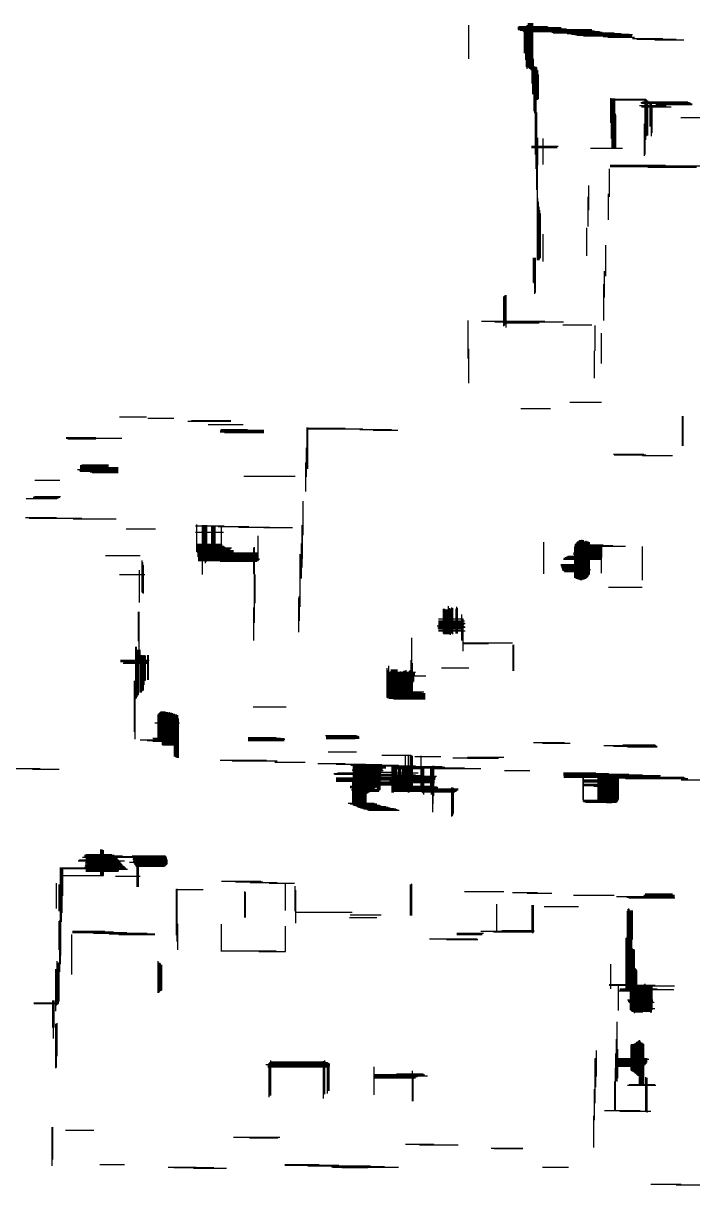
# Model space of a CAD drawing. Extents: x -17.2 to 24.4, y -13.4 to 16.4.
# Drawn here: x -7.95 to 2.61, y -12.93 to 5.4 of the extents above; entities that cross this region are included whole.
import ezdxf

# ---------------------------------------------------------------- set-up
doc = ezdxf.new("R2010")
doc.units = 0
doc.layers.add('1-0_REZ', color=7, linetype='CONTINUOUS')

msp = doc.modelspace()

# ---------------------------------------------------------------- linework, layer by layer
at = {"layer": '1-0_REZ'}
for p, q in [((-0.92, 4.84), (-0.92, 5.37)), ((-0.15, 5.34), (0.33, 5.34)), ((-0.15, 5.32), (0.54, 5.32)), ((-0.14, 5.33), (0.53, 5.33)), ((-0.13, 5.35), (0.32, 5.35)), ((-0.04, 4.93), (-0.04, 5.35)), ((-0.02, 4.82), (-0.02, 5.35)), ((-0.01, 4.71), (-0.01, 5.34)), ((0, 4.68), (0, 5.37)), ((0.01, 4.71), (0.01, 5.37)), ((0.02, 4.7), (0.02, 5.4)), ((0.03, 4.69), (0.03, 5.38)), ((0.04, 4.68), (0.04, 5.4)), ((0.05, 4.68), (0.05, 5.39)), ((0.06, 4.66), (0.06, 5.4)), ((0.07, 4.66), (0.07, 5.4)), ((0.09, 4.28), (0.09, 5.4)), ((-0.15, 5.31), (0.62, 5.31)), ((-0.14, 5.3), (1.02, 5.3)), ((-0.11, 5.29), (0.9, 5.29)), ((-0.07, 5.28), (1.06, 5.28)), ((-0.06, 5.27), (1.14, 5.27)), ((0.39, 5.26), (1.18, 5.26)), ((0.41, 5.25), (1.37, 5.25)), ((0.63, 5.24), (1.48, 5.24)), ((0.7, 5.23), (1.61, 5.23)), ((0.75, 5.22), (1.66, 5.22)), ((0.78, 5.21), (1.43, 5.21)), ((0.89, 5.2), (1.65, 5.2)), ((1.2, 5.19), (1.61, 5.19)), ((1.27, 5.18), (1.69, 5.18)), ((1.66, 5.16), (2.14, 5.16)), ((1.73, 5.15), (2.35, 5.15)), ((2.01, 5.14), (2.47, 5.14)), ((0.08, 4.45), (0.08, 4.92)), ((0.1, 4.32), (0.1, 4.84)), ((0.11, 4.01), (0.11, 4.72)), ((0.12, 3.98), (0.12, 4.71)), ((0.13, 3.33), (0.13, 4.71)), ((0.14, 3.1), (0.14, 4.71)), ((0.15, 4.19), (0.15, 4.7)), ((0.16, 4.19), (0.16, 4.66)), ((0.17, 4.2), (0.17, 4.66)), ((0.18, 4.2), (0.18, 4.59)), ((1.32, 3.83), (1.32, 4.22)), ((1.32, 4.2), (1.87, 4.2)), ((1.33, 3.58), (1.33, 4.21)), ((1.33, 4.19), (1.88, 4.19)), ((1.34, 3.43), (1.34, 4.21)), ((1.35, 3.43), (1.35, 4.21)), ((1.36, 3.43), (1.36, 4.21)), ((1.37, 3.43), (1.37, 4.21)), ((1.38, 3.43), (1.38, 4.21)), ((1.77, 4.1), (2.19, 4.1)), ((1.79, 4.15), (2.56, 4.15)), ((1.8, 4.14), (2.58, 4.14)), ((1.8, 4.08), (2.27, 4.08)), ((1.82, 4.16), (2.53, 4.16)), ((1.86, 3.33), (1.86, 4.2)), ((1.87, 3.56), (1.87, 4.2)), ((1.88, 3.62), (1.88, 4.19)), ((1.89, 3.63), (1.89, 4.17)), ((1.9, 3.63), (1.9, 4.18)), ((1.94, 3.77), (1.94, 4.16)), ((1.96, 3.62), (1.96, 4.15)), ((1.97, 3.67), (1.97, 4.07)), ((2.03, 4.13), (2.6, 4.13)), ((2.03, 4.12), (2.6, 4.12)), ((0.15, 2.77), (0.15, 3.99)), ((1.39, 3.42), (1.39, 3.97)), ((1.4, 3.42), (1.4, 3.95)), ((2.42, 3.91), (3.08, 3.91)), ((1.85, 3.31), (1.85, 3.81)), ((0.16, 1.66), (0.16, 3.57)), ((0.17, 3.16), (0.17, 3.59)), ((0.25, 3.17), (0.25, 3.58)), ((0.07, 3.46), (0.49, 3.46)), ((0.07, 3.44), (0.47, 3.44)), ((1, 3.43), (1.5, 3.43)), ((1.31, 3.16), (2.18, 3.16)), ((1.31, 3.14), (2.06, 3.14)), ((1.9, 3.13), (2.67, 3.13)), ((1.93, 3.15), (4.32, 3.15)), ((1.3, 2.66), (1.3, 3.1)), ((0.97, 2.45), (0.97, 2.84)), ((0.17, 1.67), (0.17, 2.64)), ((0.18, 1.66), (0.18, 2.58)), ((0.96, 2.19), (0.96, 2.66)), ((1.28, 2.3), (1.28, 2.71)), ((0.19, 1.66), (0.19, 2.5)), ((0.2, 1.68), (0.2, 2.45)), ((0.21, 1.7), (0.21, 2.4)), ((0.25, 1.64), (0.25, 2.07)), ((0.94, 1.73), (0.94, 2.17)), ((1.24, 1.41), (1.24, 1.9)), ((0.1, 1.31), (0.1, 1.7)), ((0.11, 1.3), (0.11, 1.7)), ((0.12, 1.13), (0.12, 1.7)), ((0.13, 1.15), (0.13, 1.7)), ((1.22, 1.07), (1.22, 1.49)), ((-0.35, 0.64), (-0.35, 1.1)), ((-0.34, 0.65), (-0.34, 1.11)), ((-0.33, 0.6), (-0.33, 1.11)), ((1.21, 0.71), (1.21, 1.28)), ((-0.37, 0.62), (-0.37, 1.09)), ((-0.36, 0.63), (-0.36, 1.09)), ((-0.93, 0.11), (-0.93, 0.71)), ((-0.72, 0.7), (0.28, 0.7)), ((-0.51, 0.69), (0.57, 0.69)), ((-0.36, 0.67), (0.19, 0.67)), ((0.56, 0.64), (1.02, 0.64)), ((1.07, 0.23), (1.07, 0.63)), ((1.17, 0.03), (1.17, 0.51)), ((-0.92, -0.28), (-0.92, 0.26)), ((1.06, -0.2), (1.06, 0.23)), ((-0.1, -0.68), (0.37, -0.68)), ((0.67, -0.58), (1.17, -0.58)), ((-6.43, -0.81), (-6, -0.81)), ((-5.98, -0.83), (-5.57, -0.83)), ((-5.35, -0.88), (-4.67, -0.88)), ((-5.29, -0.87), (-4.67, -0.87)), ((2.45, -1.27), (2.45, -0.8)), ((2.46, -1.27), (2.46, -0.8)), ((-5.03, -0.93), (-4.48, -0.93)), ((-4.84, -1.03), (-4.15, -1.03)), ((-4.84, -1.04), (-4.15, -1.04)), ((-4.84, -1.05), (-4.15, -1.05)), ((-4.83, -1.01), (-4.41, -1.01)), ((-4.82, -1.02), (-4.15, -1.02)), ((-4.77, -1.06), (-4.15, -1.06)), ((-3.47, -1.59), (-3.47, -0.98)), ((-3.46, -1.63), (-3.46, -0.98)), ((-3.46, -0.99), (-2.87, -0.99)), ((-3.46, -1), (-2.59, -1)), ((-2.64, -1.01), (-2.14, -1.01)), ((-2.43, -1.02), (-2.04, -1.02)), ((-7.27, -1.14), (-6.8, -1.14)), ((-7.27, -1.15), (-6.39, -1.15)), ((-7.24, -1.16), (-6.8, -1.16)), ((-3.48, -1.76), (-3.48, -1.3)), ((1.36, -1.4), (1.84, -1.4)), ((1.37, -1.41), (1.87, -1.41)), ((1.82, -1.42), (2.29, -1.42)), ((-7.09, -1.64), (-6.45, -1.64)), ((-7.05, -1.58), (-6.6, -1.58)), ((-7.05, -1.59), (-6.6, -1.59)), ((-7.05, -1.6), (-6.61, -1.6)), ((-7.05, -1.61), (-6.45, -1.61)), ((-7.05, -1.62), (-6.45, -1.62)), ((-7.03, -1.63), (-6.45, -1.63)), ((-7.02, -1.57), (-6.6, -1.57)), ((-3.49, -1.99), (-3.49, -1.53)), ((-7.76, -1.81), (-7.37, -1.81)), ((-7.06, -1.65), (-6.45, -1.65)), ((-7.06, -1.66), (-6.45, -1.66)), ((-7.05, -1.67), (-6.45, -1.67)), ((-6.89, -1.68), (-6.45, -1.68)), ((-6.86, -1.69), (-6.45, -1.69)), ((-4.47, -1.75), (-3.66, -1.75)), ((-7.9, -2.1), (-7.41, -2.1)), ((-7.79, -2.08), (-7.37, -2.08)), ((-7.78, -2.09), (-7.39, -2.09)), ((-7.77, -2.07), (-7.36, -2.07)), ((-3.53, -2.68), (-3.53, -2.14)), ((-7.91, -2.4), (-7.42, -2.4)), ((-7.85, -2.41), (-7.02, -2.41)), ((-7.16, -2.42), (-6.48, -2.42)), ((-5.23, -2.53), (-4.78, -2.53)), ((-5.21, -2.94), (-5.21, -2.51)), ((-5.12, -3.3), (-5.12, -2.52)), ((-5.1, -3.08), (-5.1, -2.52)), ((-5.09, -3.08), (-5.09, -2.52)), ((-5.08, -3.08), (-5.08, -2.52)), ((-5.07, -3.12), (-5.07, -2.52)), ((-5.06, -3.1), (-5.06, -2.52)), ((-5.05, -3.08), (-5.05, -2.52)), ((-4.97, -3.08), (-4.97, -2.53)), ((-4.96, -3.08), (-4.96, -2.53)), ((-4.95, -3.08), (-4.95, -2.53)), ((-4.94, -3.08), (-4.94, -2.53)), ((-4.93, -3.08), (-4.93, -2.53)), ((-4.92, -3.08), (-4.92, -2.53)), ((-4.87, -2.54), (-4.39, -2.54)), ((-4.82, -3.09), (-4.82, -2.53)), ((-4.55, -2.55), (-4.06, -2.55)), ((-4.15, -2.56), (-3.7, -2.56)), ((-3.55, -3.19), (-3.55, -2.52)), ((-6.32, -2.58), (-5.86, -2.58)), ((-5.23, -2.63), (-4.79, -2.63)), ((-4.24, -3.08), (-4.24, -2.69)), ((-3.54, -3.05), (-3.54, -2.66)), ((-5.22, -2.82), (-4.82, -2.82)), ((-5.22, -2.83), (-4.81, -2.83)), ((-5.22, -2.84), (-4.81, -2.84)), ((-5.22, -2.85), (-4.79, -2.85)), ((-5.22, -2.86), (-4.78, -2.86)), ((-5.22, -2.87), (-4.76, -2.87)), ((-5.21, -2.88), (-4.66, -2.88)), ((-5.21, -2.89), (-4.67, -2.89)), ((-5.21, -2.9), (-4.71, -2.9)), ((-5.21, -2.91), (-4.69, -2.91)), ((-5.21, -2.92), (-4.63, -2.92)), ((-5.21, -2.93), (-4.63, -2.93)), ((-4.31, -3.29), (-4.31, -2.88)), ((-4.3, -4.06), (-4.3, -2.87)), ((-3.56, -3.36), (-3.56, -2.81)), ((0.26, -3.29), (0.26, -2.79)), ((0.75, -2.86), (1.18, -2.86)), ((0.75, -3.35), (0.75, -2.86)), ((0.75, -2.87), (1.18, -2.87)), ((0.75, -2.88), (1.18, -2.88)), ((0.75, -2.89), (1.18, -2.89)), ((0.75, -2.9), (1.18, -2.9)), ((0.75, -2.91), (1.18, -2.91)), ((0.75, -2.92), (1.18, -2.92)), ((0.75, -2.93), (1.18, -2.93)), ((0.76, -3.35), (0.76, -2.82)), ((0.76, -2.83), (1.2, -2.83)), ((0.76, -2.84), (1.35, -2.84)), ((0.76, -2.85), (1.55, -2.85)), ((0.77, -3.36), (0.77, -2.81)), ((0.78, -3.37), (0.78, -2.81)), ((0.79, -3.37), (0.79, -2.79)), ((0.8, -3.37), (0.8, -2.78)), ((0.81, -3.38), (0.81, -2.78)), ((0.82, -3.38), (0.82, -2.77)), ((0.83, -3.38), (0.83, -2.76)), ((0.84, -3.39), (0.84, -2.76)), ((0.85, -3.39), (0.85, -2.76)), ((0.86, -3.39), (0.86, -2.75)), ((0.87, -3.38), (0.87, -2.76)), ((0.88, -3.38), (0.88, -2.77)), ((0.89, -3.38), (0.89, -2.76)), ((0.9, -3.38), (0.9, -2.78)), ((0.91, -3.37), (0.91, -2.78)), ((0.92, -3.37), (0.92, -2.78)), ((0.93, -3.36), (0.93, -2.77)), ((0.94, -3.35), (0.94, -2.78)), ((0.95, -3.34), (0.95, -2.78)), ((0.96, -3.33), (0.96, -2.78)), ((0.97, -3.31), (0.97, -2.79)), ((0.98, -3.3), (0.98, -2.79)), ((1.17, -3.28), (1.17, -2.84)), ((1.82, -3.39), (1.82, -2.86)), ((-6.65, -3), (-6.1, -3)), ((-6.07, -3.58), (-6.07, -3.08)), ((-6.06, -3.59), (-6.06, -3.11)), ((-5.21, -2.94), (-4.63, -2.94)), ((-5.2, -2.95), (-4.63, -2.95)), ((-5.2, -2.96), (-4.24, -2.96)), ((-5.2, -2.97), (-4.24, -2.97)), ((-5.2, -2.98), (-4.24, -2.98)), ((-5.2, -2.99), (-4.24, -2.99)), ((-5.2, -3), (-4.24, -3)), ((-5.2, -3.01), (-4.24, -3.01)), ((-5.19, -3.02), (-4.24, -3.02)), ((-5.19, -3.03), (-4.24, -3.03)), ((-5.19, -3.04), (-4.24, -3.04)), ((-5.19, -3.05), (-4.22, -3.05)), ((-5.19, -3.06), (-4.22, -3.06)), ((-5.19, -3.07), (-4.23, -3.07)), ((-5.19, -3.08), (-4.24, -3.08)), ((-4.84, -3.09), (-4.26, -3.09)), ((-3.58, -3.81), (-3.58, -2.98)), ((0.57, -3.06), (1.17, -3.06)), ((0.58, -3.04), (1.17, -3.04)), ((0.58, -3.05), (1.17, -3.05)), ((0.6, -3.03), (1.17, -3.03)), ((0.62, -3.02), (1.18, -3.02)), ((0.64, -3.01), (1.18, -3.01)), ((0.73, -2.96), (1.18, -2.96)), ((0.73, -2.97), (1.18, -2.97)), ((0.73, -2.98), (1.18, -2.98)), ((0.74, -2.99), (1.18, -2.99)), ((0.75, -2.94), (1.18, -2.94)), ((0.75, -2.95), (1.18, -2.95)), ((0.76, -3), (1.18, -3)), ((-6.11, -3.74), (-6.11, -3.23)), ((-6.05, -3.6), (-6.05, -3.15)), ((0.53, -3.14), (0.92, -3.14)), ((0.53, -3.15), (0.93, -3.15)), ((0.53, -3.16), (0.95, -3.16)), ((0.54, -3.17), (0.96, -3.17)), ((0.54, -3.18), (0.97, -3.18)), ((0.54, -3.19), (0.98, -3.19)), ((0.55, -3.2), (0.99, -3.2)), ((0.55, -3.21), (0.99, -3.21)), ((0.55, -3.22), (1, -3.22)), ((0.56, -3.23), (0.99, -3.23)), ((0.58, -3.24), (0.99, -3.24)), ((0.59, -3.25), (0.99, -3.25)), ((-6.43, -3.3), (-6.03, -3.3)), ((-4.29, -3.75), (-4.29, -3.3)), ((-3.59, -4.03), (-3.59, -3.64)), ((1.28, -3.5), (1.81, -3.5)), ((-4.31, -4.34), (-4.31, -3.82)), ((-3.6, -4.21), (-3.6, -3.67)), ((-1.32, -4.23), (-1.32, -3.84)), ((-1.3, -4.23), (-1.3, -3.84)), ((-1.24, -4.24), (-1.24, -3.8)), ((-1.23, -4.24), (-1.23, -3.83)), ((-1.22, -4.24), (-1.22, -3.83)), ((-1.21, -4.25), (-1.21, -3.84)), ((-1.2, -4.23), (-1.2, -3.84)), ((-1.19, -4.23), (-1.19, -3.82)), ((-1.18, -4.23), (-1.18, -3.83)), ((-1.17, -4.24), (-1.17, -3.83)), ((-1.12, -4.23), (-1.12, -3.84)), ((-1.11, -4.22), (-1.11, -3.81)), ((-1.1, -4.23), (-1.1, -3.83)), ((-6.13, -4.35), (-6.13, -3.89)), ((-6.12, -4.65), (-6.12, -3.89)), ((-1.4, -4), (-1.01, -4)), ((-1.4, -4.03), (-0.99, -4.03)), ((-1.31, -4.24), (-1.31, -3.85)), ((-1.29, -4.24), (-1.29, -3.85)), ((-1.27, -4.24), (-1.27, -3.85)), ((-1.26, -4.24), (-1.26, -3.85)), ((-1.25, -4.24), (-1.25, -3.85)), ((-1.03, -4.34), (-1.03, -3.93)), ((-1.01, -4.51), (-1.01, -4)), ((-1.42, -4.11), (-1.02, -4.11)), ((-1.41, -4.14), (-1.02, -4.14)), ((-1.4, -4.05), (-1.01, -4.05)), ((-1.4, -4.06), (-1.01, -4.06)), ((-1.4, -4.07), (-0.98, -4.07)), ((-1.4, -4.08), (-0.99, -4.08)), ((-1.4, -4.09), (-1, -4.09)), ((-1.4, -4.12), (-0.99, -4.12)), ((-1.4, -4.13), (-0.98, -4.13)), ((-1.4, -4.15), (-1.01, -4.15)), ((-1.4, -4.18), (-1.01, -4.18)), ((-1.4, -4.19), (-0.98, -4.19)), ((-1.82, -5.26), (-1.82, -4.3)), ((-1.01, -4.38), (-0.23, -4.38)), ((-1, -4.39), (-0.61, -4.39)), ((-6.17, -5.26), (-6.17, -4.44)), ((-6.16, -5.25), (-6.16, -4.44)), ((-6.15, -5.23), (-6.15, -4.5)), ((-6.14, -5.21), (-6.14, -4.49)), ((-6.13, -5.2), (-6.13, -4.49)), ((-6.1, -5.16), (-6.1, -4.49)), ((-6.09, -5.15), (-6.09, -4.57)), ((-6.08, -5.16), (-6.08, -4.58)), ((-6.07, -5.14), (-6.07, -4.57)), ((-6.06, -5.13), (-6.06, -4.58)), ((-6.05, -5.13), (-6.05, -4.58)), ((-6.04, -5.04), (-6.04, -4.57)), ((-6.03, -4.98), (-6.03, -4.58)), ((-6.02, -4.97), (-6.02, -4.58)), ((-5.98, -4.96), (-5.98, -4.57)), ((-5.97, -4.96), (-5.97, -4.57)), ((-0.22, -4.82), (-0.22, -4.41)), ((-0.21, -4.82), (-0.21, -4.41)), ((-6.41, -4.65), (-5.96, -4.65)), ((-6.41, -4.66), (-6, -4.66)), ((-6.41, -4.67), (-5.98, -4.67)), ((-6.37, -4.7), (-5.97, -4.7)), ((-6.36, -4.69), (-5.97, -4.69)), ((-2.18, -5.25), (-2.18, -4.74)), ((-1.83, -5.26), (-1.83, -4.65)), ((-1.81, -5.26), (-1.81, -4.7)), ((-2.21, -5.24), (-2.21, -4.78)), ((-2.21, -4.84), (-1.76, -4.84)), ((-2.21, -4.85), (-1.77, -4.85)), ((-2.21, -4.86), (-1.77, -4.86)), ((-2.21, -4.87), (-1.77, -4.87)), ((-2.21, -4.88), (-1.77, -4.88)), ((-2.21, -4.89), (-1.78, -4.89)), ((-2.21, -4.9), (-1.6, -4.9)), ((-2.21, -4.91), (-1.78, -4.91)), ((-2.21, -4.92), (-1.78, -4.92)), ((-2.21, -4.93), (-1.78, -4.93)), ((-2.21, -4.94), (-1.78, -4.94)), ((-2.2, -5.24), (-2.2, -4.81)), ((-2.17, -5.24), (-2.17, -4.84)), ((-2.16, -5.23), (-2.16, -4.84)), ((-2.15, -5.24), (-2.15, -4.83)), ((-2.14, -5.24), (-2.14, -4.8)), ((-2.13, -5.25), (-2.13, -4.81)), ((-2.12, -5.25), (-2.12, -4.8)), ((-2.11, -5.26), (-2.11, -4.8)), ((-2.1, -5.26), (-2.1, -4.8)), ((-2.09, -5.26), (-2.09, -4.84)), ((-2.08, -5.26), (-2.08, -4.8)), ((-2.07, -5.26), (-2.07, -4.8)), ((-2.06, -5.26), (-2.06, -4.84)), ((-2.05, -5.26), (-2.05, -4.8)), ((-2.04, -5.26), (-2.04, -4.84)), ((-2.03, -5.26), (-2.03, -4.84)), ((-2.02, -5.26), (-2.02, -4.84)), ((-2.01, -5.26), (-2.01, -4.84)), ((-2, -5.26), (-2, -4.84)), ((-1.99, -5.26), (-1.99, -4.83)), ((-1.98, -5.26), (-1.98, -4.84)), ((-1.97, -5.26), (-1.97, -4.84)), ((-1.96, -5.26), (-1.96, -4.84)), ((-1.95, -5.26), (-1.95, -4.83)), ((-1.94, -5.26), (-1.94, -4.82)), ((-1.93, -5.26), (-1.93, -4.82)), ((-1.92, -5.26), (-1.92, -4.82)), ((-1.91, -5.26), (-1.91, -4.81)), ((-1.9, -5.26), (-1.9, -4.84)), ((-1.89, -5.26), (-1.89, -4.84)), ((-1.88, -5.26), (-1.88, -4.84)), ((-1.87, -5.26), (-1.87, -4.84)), ((-1.86, -5.26), (-1.86, -4.83)), ((-1.85, -5.26), (-1.85, -4.82)), ((-1.84, -5.26), (-1.84, -4.81)), ((-1.35, -4.77), (-0.92, -4.77)), ((-6.19, -5.78), (-6.19, -4.98)), ((-2.21, -4.95), (-1.78, -4.95)), ((-2.21, -4.96), (-1.78, -4.96)), ((-2.21, -4.97), (-1.78, -4.97)), ((-2.21, -4.98), (-1.78, -4.98)), ((-2.21, -4.99), (-1.81, -4.99)), ((-2.21, -5), (-1.8, -5)), ((-2.21, -5.01), (-1.81, -5.01)), ((-2.21, -5.02), (-1.81, -5.02)), ((-2.21, -5.03), (-1.81, -5.03)), ((-2.21, -5.04), (-1.81, -5.04)), ((-2.21, -5.05), (-1.82, -5.05)), ((-2.21, -5.06), (-1.81, -5.06)), ((-2.21, -5.07), (-1.81, -5.07)), ((-2.21, -5.08), (-1.81, -5.08)), ((-2.21, -5.09), (-1.81, -5.09)), ((-2.21, -5.1), (-1.81, -5.1)), ((-2.21, -5.11), (-1.81, -5.11)), ((-2.21, -5.12), (-1.81, -5.12)), ((-2.21, -5.13), (-1.81, -5.13)), ((-6.18, -5.9), (-6.18, -5.22)), ((-2.21, -5.14), (-1.81, -5.14)), ((-2.21, -5.15), (-1.63, -5.15)), ((-2.21, -5.16), (-1.81, -5.16)), ((-2.21, -5.17), (-1.66, -5.17)), ((-2.21, -5.18), (-1.61, -5.18)), ((-2.21, -5.19), (-1.61, -5.19)), ((-2.21, -5.2), (-1.61, -5.2)), ((-2.21, -5.21), (-1.61, -5.21)), ((-2.21, -5.22), (-1.61, -5.22)), ((-2.21, -5.23), (-1.61, -5.23)), ((-2.21, -5.24), (-1.61, -5.24)), ((-2.18, -5.25), (-1.61, -5.25)), ((-2.11, -5.26), (-1.61, -5.26)), ((-5.8, -5.94), (-5.8, -5.49)), ((-5.79, -5.94), (-5.79, -5.48)), ((-5.78, -5.94), (-5.78, -5.47)), ((-5.77, -5.94), (-5.77, -5.46)), ((-5.76, -5.94), (-5.76, -5.46)), ((-5.75, -5.99), (-5.75, -5.46)), ((-5.74, -6), (-5.74, -5.46)), ((-5.73, -6), (-5.73, -5.46)), ((-5.72, -6), (-5.72, -5.46)), ((-5.71, -6), (-5.71, -5.46)), ((-5.7, -6), (-5.7, -5.47)), ((-5.69, -6), (-5.69, -5.47)), ((-5.68, -6), (-5.68, -5.47)), ((-5.67, -6), (-5.67, -5.47)), ((-5.66, -6), (-5.66, -5.48)), ((-5.65, -6), (-5.65, -5.48)), ((-5.64, -6), (-5.64, -5.47)), ((-5.63, -6), (-5.63, -5.48)), ((-5.62, -6), (-5.62, -5.48)), ((-5.61, -6), (-5.61, -5.48)), ((-5.6, -6), (-5.6, -5.49)), ((-5.59, -6), (-5.59, -5.49)), ((-4.32, -5.39), (-3.8, -5.39)), ((-5.87, -5.64), (-5.48, -5.64)), ((-5.82, -5.93), (-5.82, -5.51)), ((-5.58, -6), (-5.58, -5.5)), ((-5.57, -6), (-5.57, -5.5)), ((-5.56, -6.17), (-5.56, -5.5)), ((-5.55, -6.17), (-5.55, -5.51)), ((-5.54, -6.18), (-5.54, -5.51)), ((-5.53, -6.18), (-5.53, -5.51)), ((-5.52, -6.19), (-5.52, -5.52)), ((-5.51, -6.19), (-5.51, -5.52)), ((-5.5, -6.19), (-5.5, -5.57)), ((-3.18, -5.84), (-2.69, -5.84)), ((-3.17, -5.86), (-2.65, -5.86)), ((-3.13, -5.85), (-2.66, -5.85)), ((-6.1, -5.91), (-5.51, -5.91)), ((-5.99, -5.92), (-5.52, -5.92)), ((-5.9, -5.88), (-5.5, -5.88)), ((-5.9, -5.93), (-5.5, -5.93)), ((-5.89, -5.89), (-5.5, -5.89)), ((-4.4, -5.87), (-3.96, -5.87)), ((-4.4, -5.88), (-3.89, -5.88)), ((-4.4, -5.89), (-3.83, -5.89)), ((-4.4, -5.91), (-3.83, -5.91)), ((-4.4, -5.92), (-3.83, -5.92)), ((-4.39, -5.9), (-3.82, -5.9)), ((-3.17, -5.87), (-2.65, -5.87)), ((-3.17, -5.88), (-2.65, -5.88)), ((-3.17, -5.89), (-2.71, -5.89)), ((0.1, -5.95), (0.59, -5.95)), ((0.24, -5.96), (0.68, -5.96)), ((1.21, -6), (2.03, -6)), ((1.36, -6.01), (2.05, -6.01)), ((1.51, -5.99), (2.02, -5.99)), ((1.58, -6.02), (2.05, -6.02)), ((-4.84, -6.23), (-4.11, -6.23)), ((-3.14, -6.1), (-2.69, -6.1)), ((-2.29, -6.15), (-1.83, -6.15)), ((-1.92, -6.71), (-1.92, -6.15)), ((-1.87, -6.74), (-1.87, -6.15)), ((-1.84, -6.67), (-1.84, -6.15)), ((-1.83, -6.69), (-1.83, -6.15)), ((-1.81, -6.65), (-1.81, -6.16)), ((-1.77, -6.17), (-1.36, -6.17)), ((-1.67, -6.69), (-1.67, -6.16)), ((-1.17, -6.19), (-0.46, -6.19)), ((-0.94, -6.18), (-0.37, -6.18)), ((-0.94, -6.2), (-0.45, -6.2)), ((-8.07, -6.36), (-7.68, -6.36)), ((-7.8, -6.37), (-7.38, -6.37)), ((-4.65, -6.24), (-3.94, -6.24)), ((-3.98, -6.26), (-3.5, -6.26)), ((-3.3, -6.28), (-2.87, -6.28)), ((-3.01, -6.29), (-2.55, -6.29)), ((-2.78, -6.31), (-2.03, -6.31)), ((-2.76, -6.38), (-2.28, -6.38)), ((-2.74, -6.94), (-2.74, -6.29)), ((-2.74, -6.34), (-2.23, -6.34)), ((-2.74, -6.35), (-2.23, -6.35)), ((-2.74, -6.36), (-2.28, -6.36)), ((-2.73, -6.93), (-2.73, -6.29)), ((-2.73, -6.32), (-1.76, -6.32)), ((-2.73, -6.33), (-2.23, -6.33)), ((-2.72, -6.94), (-2.72, -6.29)), ((-2.72, -6.3), (-2.29, -6.3)), ((-2.72, -6.41), (-2.3, -6.41)), ((-2.71, -6.94), (-2.71, -6.29)), ((-2.7, -6.95), (-2.7, -6.29)), ((-2.7, -6.37), (-2.29, -6.37)), ((-2.7, -6.39), (-2.27, -6.39)), ((-2.69, -6.95), (-2.69, -6.29)), ((-2.68, -6.96), (-2.68, -6.29)), ((-2.67, -6.96), (-2.67, -6.29)), ((-2.66, -6.97), (-2.66, -6.29)), ((-2.65, -6.97), (-2.65, -6.29)), ((-2.64, -6.97), (-2.64, -6.29)), ((-2.63, -6.98), (-2.63, -6.29)), ((-2.62, -6.98), (-2.62, -6.29)), ((-2.61, -6.98), (-2.61, -6.29)), ((-2.6, -6.98), (-2.6, -6.29)), ((-2.59, -6.99), (-2.59, -6.29)), ((-2.58, -6.99), (-2.58, -6.29)), ((-2.57, -7), (-2.57, -6.29)), ((-2.56, -7), (-2.56, -6.29)), ((-2.55, -6.76), (-2.55, -6.29)), ((-2.54, -7), (-2.54, -6.3)), ((-2.53, -6.76), (-2.53, -6.3)), ((-2.52, -6.75), (-2.52, -6.3)), ((-2.51, -6.75), (-2.51, -6.3)), ((-2.5, -6.74), (-2.5, -6.3)), ((-2.49, -6.74), (-2.49, -6.3)), ((-2.48, -6.73), (-2.48, -6.3)), ((-2.47, -6.72), (-2.47, -6.3)), ((-2.46, -6.71), (-2.46, -6.3)), ((-2.45, -6.71), (-2.45, -6.3)), ((-2.44, -6.71), (-2.44, -6.3)), ((-2.43, -6.7), (-2.43, -6.3)), ((-2.42, -6.7), (-2.42, -6.3)), ((-2.41, -6.69), (-2.41, -6.3)), ((-2.36, -6.69), (-2.36, -6.3)), ((-2.35, -6.7), (-2.35, -6.3)), ((-2.34, -6.72), (-2.34, -6.3)), ((-2.32, -6.69), (-2.32, -6.3)), ((-2.13, -6.74), (-2.13, -6.31)), ((-2.12, -6.74), (-2.12, -6.31)), ((-2.11, -6.74), (-2.11, -6.31)), ((-2.1, -6.73), (-2.1, -6.31)), ((-2.09, -6.72), (-2.09, -6.31)), ((-2.08, -6.73), (-2.08, -6.31)), ((-2.07, -6.33), (-1.34, -6.33)), ((-2.06, -6.72), (-2.06, -6.31)), ((-2.06, -6.34), (-1.3, -6.34)), ((-2.06, -6.36), (-1.64, -6.36)), ((-2.03, -6.72), (-2.03, -6.31)), ((-2.01, -6.73), (-2.01, -6.32)), ((-2.01, -6.35), (-0.99, -6.35)), ((-2, -6.71), (-2, -6.32)), ((-1.99, -6.72), (-1.99, -6.32)), ((-1.96, -6.71), (-1.96, -6.32)), ((-1.95, -6.71), (-1.95, -6.32)), ((-1.94, -6.72), (-1.94, -6.32)), ((-1.93, -6.72), (-1.93, -6.32)), ((-1.91, -6.71), (-1.91, -6.32)), ((-1.9, -6.71), (-1.9, -6.32)), ((-1.89, -6.71), (-1.89, -6.32)), ((-1.88, -6.73), (-1.88, -6.32)), ((-1.86, -6.74), (-1.86, -6.32)), ((-1.85, -6.73), (-1.85, -6.32)), ((-1.66, -6.73), (-1.66, -6.33)), ((-1.64, -6.75), (-1.64, -6.33)), ((-1.63, -6.77), (-1.63, -6.33)), ((-1.52, -6.74), (-1.52, -6.33)), ((-1.51, -6.77), (-1.51, -6.33)), ((-1.5, -6.74), (-1.5, -6.34)), ((-1.5, -6.36), (-0.73, -6.36)), ((-1.49, -7.05), (-1.49, -6.34)), ((-1.48, -6.92), (-1.48, -6.32)), ((-1.47, -6.79), (-1.47, -6.32)), ((-0.36, -6.39), (0.04, -6.39)), ((-3.05, -6.44), (-2.31, -6.44)), ((-3.04, -6.45), (-2.08, -6.45)), ((-3.01, -6.51), (-2.31, -6.51)), ((-3.01, -6.53), (-1.45, -6.53)), ((-3.01, -6.54), (-1.46, -6.54)), ((-3.01, -6.56), (-2.33, -6.56)), ((-2.99, -6.43), (-2.34, -6.43)), ((-2.75, -6.93), (-2.75, -6.54)), ((-2.74, -6.48), (-2.3, -6.48)), ((-2.74, -6.49), (-2.3, -6.49)), ((-2.74, -6.5), (-1.45, -6.5)), ((-2.74, -6.52), (-1.45, -6.52)), ((-2.74, -6.55), (-2.33, -6.55)), ((-2.73, -6.46), (-1.76, -6.46)), ((-2.73, -6.47), (-1.68, -6.47)), ((-2.73, -6.57), (-1.81, -6.57)), ((-2.72, -6.42), (-2.11, -6.42)), ((-2.72, -6.58), (-1.46, -6.58)), ((-2.72, -6.59), (-1.83, -6.59)), ((-2.17, -6.56), (-1.46, -6.56)), ((-2.16, -6.55), (-1.46, -6.55)), ((-2.14, -6.48), (-1.43, -6.48)), ((-2.14, -6.51), (-1.45, -6.51)), ((-2.13, -6.43), (-1.72, -6.43)), ((-2.12, -6.49), (-1.44, -6.49)), ((0.57, -6.43), (1.08, -6.43)), ((0.57, -6.44), (1.28, -6.44)), ((0.57, -6.45), (1.6, -6.45)), ((0.57, -6.46), (1.82, -6.46)), ((0.58, -6.47), (2.1, -6.47)), ((0.58, -6.48), (2.09, -6.48)), ((0.58, -6.49), (2.09, -6.49)), ((0.58, -6.5), (2.47, -6.5)), ((0.88, -6.85), (0.88, -6.43)), ((0.89, -6.88), (0.89, -6.43)), ((0.89, -6.54), (1.44, -6.54)), ((0.89, -6.55), (1.39, -6.55)), ((0.89, -6.56), (1.41, -6.56)), ((0.89, -6.57), (1.42, -6.57)), ((1.12, -6.87), (1.12, -6.44)), ((1.13, -6.88), (1.13, -6.44)), ((1.14, -6.88), (1.14, -6.44)), ((1.15, -6.87), (1.15, -6.44)), ((1.16, -6.87), (1.16, -6.44)), ((1.17, -6.87), (1.17, -6.44)), ((1.18, -6.89), (1.18, -6.44)), ((1.19, -6.88), (1.19, -6.44)), ((1.2, -6.88), (1.2, -6.44)), ((1.21, -6.9), (1.21, -6.44)), ((1.22, -6.89), (1.22, -6.44)), ((1.23, -6.9), (1.23, -6.44)), ((1.24, -6.9), (1.24, -6.44)), ((1.24, -6.51), (2.49, -6.51)), ((1.25, -6.9), (1.25, -6.44)), ((1.26, -6.91), (1.26, -6.44)), ((1.27, -6.91), (1.27, -6.44)), ((1.28, -6.91), (1.28, -6.44)), ((1.29, -6.91), (1.29, -6.45)), ((1.3, -6.91), (1.3, -6.45)), ((1.31, -6.91), (1.31, -6.45)), ((1.32, -6.91), (1.32, -6.45)), ((1.33, -6.91), (1.33, -6.45)), ((1.34, -6.9), (1.34, -6.45)), ((1.35, -6.9), (1.35, -6.45)), ((1.36, -6.9), (1.36, -6.45)), ((1.37, -6.9), (1.37, -6.45)), ((1.38, -6.9), (1.38, -6.45)), ((1.39, -6.9), (1.39, -6.45)), ((1.4, -6.89), (1.4, -6.45)), ((1.41, -6.89), (1.41, -6.45)), ((1.42, -6.88), (1.42, -6.45)), ((1.43, -6.87), (1.43, -6.45)), ((1.44, -6.85), (1.44, -6.45)), ((1.55, -6.52), (2.53, -6.52)), ((2.43, -6.54), (3.75, -6.54)), ((-2.79, -6.64), (-2.33, -6.64)), ((-2.79, -6.65), (-2.34, -6.65)), ((-2.79, -6.66), (-2.39, -6.66)), ((-2.77, -6.69), (-2.32, -6.69)), ((-2.77, -6.7), (-2.35, -6.7)), ((-2.76, -6.62), (-1.81, -6.62)), ((-2.76, -6.63), (-2.32, -6.63)), ((-2.75, -6.72), (-2.34, -6.72)), ((-2.73, -6.6), (-2.31, -6.6)), ((-2.73, -6.61), (-1.83, -6.61)), ((-2.14, -6.64), (-1.47, -6.64)), ((-2.14, -6.67), (-1.41, -6.67)), ((-2.13, -6.65), (-1.42, -6.65)), ((-2.13, -6.66), (-1.41, -6.66)), ((-2.13, -6.68), (-1.09, -6.68)), ((-2.13, -6.7), (-1.1, -6.7)), ((-2.13, -6.71), (-1.11, -6.71)), ((-2.13, -6.72), (-1.12, -6.72)), ((-1.67, -6.69), (-1.09, -6.69)), ((-1.66, -6.73), (-1.14, -6.73)), ((-1.19, -7.12), (-1.19, -6.66)), ((-1.18, -7.11), (-1.18, -6.68)), ((-1.17, -7.1), (-1.17, -6.66)), ((-1.16, -7.07), (-1.16, -6.67)), ((0.87, -6.63), (1.44, -6.63)), ((0.88, -6.61), (1.43, -6.61)), ((1.05, -6.64), (1.44, -6.64)), ((-2.82, -6.91), (-2.41, -6.91)), ((-2.79, -6.92), (-2.37, -6.92)), ((-2.74, -6.94), (-2.33, -6.94)), ((-2.7, -6.95), (-2.3, -6.95)), ((-2.68, -6.96), (-2.23, -6.96)), ((0.89, -6.86), (1.43, -6.86)), ((0.89, -6.87), (1.43, -6.87)), ((0.89, -6.88), (1.42, -6.88)), ((0.92, -6.89), (1.41, -6.89)), ((-2.66, -6.97), (-2.19, -6.97)), ((-2.63, -6.98), (-2.16, -6.98)), ((-2.59, -6.99), (-2.11, -6.99)), ((-2.57, -7), (-2.07, -7)), ((-2.53, -7.01), (-2.05, -7.01)), ((-2.5, -7.02), (-2.02, -7.02)), ((-6.72, -8.05), (-6.72, -7.64)), ((-6.71, -8.05), (-6.71, -7.64)), ((-6.7, -8.05), (-6.7, -7.64)), ((-6.69, -8.05), (-6.69, -7.65)), ((-6.68, -8.05), (-6.68, -7.65)), ((-7.08, -7.82), (-6.35, -7.82)), ((-7.07, -7.81), (-6.44, -7.81)), ((-7.06, -7.8), (-6.45, -7.8)), ((-7.01, -7.76), (-6.17, -7.76)), ((-6.98, -7.73), (-6.51, -7.73)), ((-6.98, -7.74), (-6.38, -7.74)), ((-6.97, -7.85), (-6.41, -7.85)), ((-6.97, -7.88), (-6.38, -7.88)), ((-6.96, -7.72), (-6.55, -7.72)), ((-6.96, -7.75), (-5.69, -7.75)), ((-6.96, -7.78), (-6.46, -7.78)), ((-6.96, -7.79), (-6.47, -7.79)), ((-6.96, -7.84), (-6.41, -7.84)), ((-6.95, -7.77), (-6.46, -7.77)), ((-6.95, -7.83), (-6.41, -7.83)), ((-6.95, -7.86), (-6.4, -7.86)), ((-6.95, -7.87), (-6.39, -7.87)), ((-6.27, -7.84), (-5.67, -7.84)), ((-6.23, -7.74), (-5.7, -7.74)), ((-6.22, -7.79), (-5.68, -7.79)), ((-6.21, -7.77), (-5.68, -7.77)), ((-6.21, -7.82), (-5.67, -7.82)), ((-6.2, -7.78), (-5.68, -7.78)), ((-6.2, -7.8), (-5.67, -7.8)), ((-6.2, -7.81), (-5.68, -7.81)), ((-6.2, -7.83), (-5.67, -7.83)), ((-6.2, -7.85), (-5.67, -7.85)), ((-6.19, -7.87), (-5.68, -7.87)), ((-6.18, -7.86), (-5.67, -7.86)), ((-6.18, -7.88), (-5.69, -7.88)), ((-6.15, -8.23), (-6.15, -7.75)), ((-6.13, -8.23), (-6.13, -7.75)), ((-7.37, -7.93), (-6.33, -7.93)), ((-7.36, -9.45), (-7.36, -7.93)), ((-7.34, -8.78), (-7.34, -7.93)), ((-7.33, -8.64), (-7.33, -7.93)), ((-7.32, -8.37), (-7.32, -7.93)), ((-7.32, -7.94), (-6.32, -7.94)), ((-7.31, -8.05), (-6.68, -8.05)), ((-6.98, -7.92), (-6.4, -7.92)), ((-6.97, -7.89), (-6.43, -7.89)), ((-6.96, -7.91), (-6.35, -7.91)), ((-6.96, -7.95), (-6.3, -7.95)), ((-6.96, -7.96), (-6.44, -7.96)), ((-6.96, -7.97), (-6.44, -7.97)), ((-6.96, -7.98), (-6.45, -7.98)), ((-6.95, -7.9), (-6.36, -7.9)), ((-6.49, -8.06), (-6.1, -8.06)), ((-6.17, -7.89), (-5.7, -7.89)), ((-6.17, -7.9), (-5.72, -7.9)), ((-7.42, -8.57), (-7.42, -8.17)), ((-7.38, -8.61), (-7.38, -8.19)), ((-7.35, -9.31), (-7.35, -8.2)), ((-4.82, -8.14), (-4.2, -8.14)), ((-4.6, -8.15), (-4.17, -8.15)), ((-4.37, -8.16), (-3.94, -8.16)), ((-4.07, -8.17), (-3.67, -8.17)), ((-3.81, -8.6), (-3.81, -8.17)), ((-3.66, -8.61), (-3.66, -8.22)), ((-1.84, -8.68), (-1.84, -8.19)), ((-1.82, -8.68), (-1.82, -8.18)), ((-5.54, -8.27), (-5.11, -8.27)), ((-5.53, -8.99), (-5.53, -8.27)), ((-5.52, -9.09), (-5.52, -8.26)), ((-4.45, -8.71), (-4.45, -8.3)), ((-4.44, -8.71), (-4.44, -8.31)), ((-3.65, -8.8), (-3.65, -8.28)), ((-0.99, -8.3), (-0.37, -8.3)), ((-0.23, -8.32), (0.16, -8.32)), ((0, -8.33), (0.39, -8.33)), ((0.73, -8.36), (1.37, -8.36)), ((1.41, -8.38), (2.32, -8.38)), ((1.57, -8.39), (2.32, -8.39)), ((1.6, -8.4), (2.33, -8.4)), ((1.84, -8.36), (2.32, -8.36)), ((1.86, -8.34), (2.29, -8.34)), ((1.86, -8.37), (2.32, -8.37)), ((-0.48, -8.94), (-0.48, -8.5)), ((0.08, -8.95), (0.08, -8.52)), ((0.09, -8.96), (0.09, -8.52)), ((0.1, -8.95), (0.1, -8.52)), ((0.27, -8.54), (0.81, -8.54)), ((1.58, -9.83), (1.58, -8.61)), ((1.59, -9.83), (1.59, -8.58)), ((1.6, -9.87), (1.6, -8.57)), ((1.61, -9.86), (1.61, -8.58)), ((1.63, -10.17), (1.63, -8.6)), ((1.64, -10.18), (1.64, -8.6)), ((1.66, -9.06), (1.66, -8.6)), ((-7.38, -9.22), (-7.38, -8.77)), ((-7.37, -9.57), (-7.37, -8.76)), ((-3.65, -8.63), (-2.76, -8.63)), ((-2.8, -8.71), (-2.37, -8.71)), ((-2.79, -8.67), (-2.3, -8.67)), ((-7.18, -9.61), (-7.18, -8.98)), ((-7.17, -8.93), (-6.66, -8.93)), ((-7.17, -8.94), (-6.52, -8.94)), ((-7.17, -8.95), (-6.31, -8.95)), ((-6.84, -8.96), (-5.99, -8.96)), ((-6.59, -8.97), (-5.87, -8.97)), ((-6.44, -8.98), (-5.87, -8.98)), ((-5.51, -9.22), (-5.51, -8.81)), ((-4.82, -9.25), (-4.82, -8.82)), ((-3.81, -9.25), (-3.81, -8.85)), ((-1.11, -8.96), (-0.69, -8.96)), ((-1.11, -8.97), (-0.71, -8.97)), ((-1.11, -8.98), (-0.71, -8.98)), ((-0.73, -8.93), (0.11, -8.93)), ((-0.53, -8.94), (0.1, -8.94)), ((-0.4, -8.92), (0.11, -8.92)), ((1.62, -9.87), (1.62, -8.86)), ((-1.54, -9.05), (-0.79, -9.05)), ((-1.27, -9.06), (-0.78, -9.06)), ((1.56, -9.83), (1.56, -9.04)), ((1.57, -9.83), (1.57, -9.03)), ((1.65, -10.19), (1.65, -9.02)), ((-4.83, -9.24), (-3.96, -9.24)), ((-4.23, -9.25), (-3.81, -9.25)), ((1.66, -10.2), (1.66, -9.2)), ((1.67, -10.2), (1.67, -9.21)), ((1.68, -10.2), (1.68, -9.21)), ((1.69, -10.22), (1.69, -9.22)), ((-7.43, -10.19), (-7.43, -9.53)), ((-7.41, -10.09), (-7.41, -9.4)), ((-7.4, -10.07), (-7.4, -9.44)), ((-7.39, -10.07), (-7.39, -9.43)), ((-7.38, -10.04), (-7.38, -9.42)), ((-5.82, -9.9), (-5.82, -9.4)), ((-5.81, -9.9), (-5.81, -9.43)), ((-5.8, -9.89), (-5.8, -9.43)), ((-5.79, -9.88), (-5.79, -9.43)), ((-5.78, -9.87), (-5.78, -9.44)), ((-5.77, -9.87), (-5.77, -9.46)), ((-5.76, -9.86), (-5.76, -9.46)), ((1.32, -9.84), (1.32, -9.45)), ((1.7, -10.21), (1.7, -9.51)), ((1.71, -10.21), (1.71, -9.52)), ((1.72, -10.21), (1.72, -9.53)), ((-7.42, -10.1), (-7.42, -9.55)), ((1.73, -10.21), (1.73, -9.55)), ((1.29, -9.77), (1.68, -9.77)), ((1.29, -9.78), (2.02, -9.78)), ((1.44, -10.18), (1.44, -9.78)), ((1.45, -9.87), (1.93, -9.87)), ((1.46, -9.84), (2.05, -9.84)), ((1.46, -9.85), (2.31, -9.85)), ((1.48, -9.86), (1.92, -9.86)), ((1.74, -10.21), (1.74, -9.78)), ((1.75, -10.21), (1.75, -9.78)), ((1.76, -10.21), (1.76, -9.78)), ((1.77, -10.21), (1.77, -9.78)), ((1.78, -10.21), (1.78, -9.78)), ((1.79, -10.21), (1.79, -9.78)), ((1.8, -10.21), (1.8, -9.78)), ((1.81, -10.21), (1.81, -9.78)), ((1.81, -9.79), (2.32, -9.79)), ((1.82, -10.21), (1.82, -9.78)), ((1.83, -10.2), (1.83, -9.78)), ((1.84, -10.2), (1.84, -9.78)), ((1.85, -10.2), (1.85, -9.77)), ((1.86, -10.2), (1.86, -9.76)), ((1.87, -10.2), (1.87, -9.78)), ((1.88, -10.2), (1.88, -9.79)), ((1.89, -10.2), (1.89, -9.79)), ((1.9, -10.2), (1.9, -9.79)), ((1.91, -10.2), (1.91, -9.79)), ((1.92, -10.2), (1.92, -9.79)), ((1.93, -10.2), (1.93, -9.79)), ((1.94, -10.19), (1.94, -9.79)), ((1.95, -10.21), (1.95, -9.78)), ((1.96, -10.21), (1.96, -9.78)), ((1.97, -10.17), (1.97, -9.78)), ((-7.78, -10.06), (-7.39, -10.06)), ((-7.78, -10.07), (-7.39, -10.07)), ((-7.48, -10.45), (-7.48, -10.02)), ((-7.47, -10.62), (-7.47, -10.06)), ((-7.46, -10.45), (-7.46, -10.02)), ((1.58, -10.01), (1.98, -10.01)), ((1.59, -10.02), (1.98, -10.02)), ((1.59, -10.03), (1.98, -10.03)), ((1.59, -10.04), (1.98, -10.04)), ((1.61, -10.05), (2, -10.05)), ((1.62, -10.15), (2.01, -10.15)), ((-7.43, -11.09), (-7.43, -10.39)), ((-7.42, -11.08), (-7.42, -10.39)), ((-7.41, -10.9), (-7.41, -10.38)), ((1.42, -11.3), (1.42, -10.36)), ((1.41, -11.28), (1.41, -10.63)), ((1.09, -11.22), (1.09, -10.81)), ((1.43, -11.25), (1.43, -10.79)), ((1.64, -11.12), (1.64, -10.72)), ((1.65, -11.13), (1.65, -10.71)), ((1.66, -11.14), (1.66, -10.71)), ((1.67, -11.14), (1.67, -10.71)), ((1.68, -11.15), (1.68, -10.71)), ((1.69, -11.16), (1.69, -10.7)), ((1.7, -11.17), (1.7, -10.7)), ((1.71, -11.17), (1.71, -10.7)), ((1.72, -11.18), (1.72, -10.69)), ((1.73, -11.19), (1.73, -10.68)), ((1.74, -11.2), (1.74, -10.67)), ((1.75, -11.21), (1.75, -10.67)), ((1.76, -11.21), (1.76, -10.66)), ((1.77, -11.36), (1.77, -10.65)), ((1.78, -11.36), (1.78, -10.66)), ((1.79, -11.36), (1.79, -10.68)), ((1.8, -11.36), (1.8, -10.69)), ((1.81, -11.36), (1.81, -10.69)), ((1.82, -11.36), (1.82, -10.7)), ((1.83, -11.35), (1.83, -10.7)), ((1.84, -11.35), (1.84, -10.71)), ((-4.05, -10.99), (-3.18, -10.99)), ((-4.04, -11.52), (-4.04, -10.97)), ((-3.21, -11.57), (-3.21, -10.98)), ((-3.2, -11.5), (-3.2, -10.98)), ((-3.19, -11.5), (-3.19, -10.97)), ((1.07, -11.64), (1.07, -10.94)), ((1.08, -11.39), (1.08, -10.93)), ((1.4, -11.29), (1.4, -10.86)), ((1.4, -10.94), (1.89, -10.94)), ((1.4, -10.95), (1.92, -10.95)), ((1.4, -10.97), (1.89, -10.97)), ((1.4, -10.99), (1.89, -10.99)), ((-4.12, -11.03), (-3.11, -11.03)), ((-4.09, -11.04), (-3.12, -11.04)), ((-4.09, -11.06), (-3.12, -11.06)), ((-4.09, -11.07), (-3.12, -11.07)), ((-4.07, -11.01), (-3.13, -11.01)), ((-4.07, -11.55), (-4.07, -11.01)), ((-4.07, -11.02), (-3.11, -11.02)), ((-4.06, -11), (-3.15, -11)), ((-4.06, -11.52), (-4.06, -11)), ((-3.52, -11.05), (-3.11, -11.05)), ((-3.15, -11.49), (-3.15, -11)), ((-3.14, -11.45), (-3.14, -11.01)), ((-3.13, -11.44), (-3.13, -11.01)), ((-3.12, -11.45), (-3.12, -11.02)), ((-2.41, -11.51), (-2.41, -11.07)), ((-2.06, -11.18), (-1.64, -11.18)), ((-1.81, -11.61), (-1.81, -11.13)), ((1.39, -11.76), (1.39, -11.09)), ((1.4, -11.01), (1.88, -11.01)), ((1.4, -11.02), (1.87, -11.02)), ((1.4, -11.04), (1.85, -11.04)), ((1.4, -11.05), (1.83, -11.05)), ((1.4, -11.06), (1.82, -11.06)), ((-2.41, -11.19), (-1.62, -11.19)), ((-2.41, -11.2), (-1.8, -11.2)), ((-2.41, -11.21), (-1.57, -11.21)), ((-2.4, -11.22), (-1.73, -11.22)), ((-2.4, -11.23), (-1.78, -11.23)), ((-2.4, -11.24), (-1.76, -11.24)), ((-1.8, -11.61), (-1.8, -11.19)), ((1.38, -11.76), (1.38, -11.3)), ((1.58, -11.36), (2.03, -11.36)), ((1.61, -11.35), (2.01, -11.35)), ((1.87, -11.78), (1.87, -11.23)), ((1.88, -11.78), (1.88, -11.24)), ((1.89, -11.79), (1.89, -11.24)), ((1.06, -11.91), (1.06, -11.42)), ((1.05, -12.34), (1.05, -11.84)), ((1.22, -11.76), (1.78, -11.76)), ((1.46, -11.77), (1.95, -11.77)), ((-7.49, -12.63), (-7.49, -12.02)), ((-7.48, -12.53), (-7.48, -12.02)), ((-7.28, -12.07), (-6.83, -12.07)), ((-4.63, -12.18), (-3.9, -12.18)), ((-4.38, -12.19), (-3.93, -12.19)), ((-1.92, -12.29), (-1.47, -12.29)), ((-1.7, -12.3), (-1.09, -12.3)), ((-0.57, -12.35), (-0.07, -12.35)), ((-0.52, -12.36), (-0.07, -12.36)), ((-6.74, -12.61), (-6.35, -12.61)), ((-3.82, -12.61), (-3.28, -12.61)), ((-3.82, -12.62), (-2.97, -12.62)), ((-3.46, -12.63), (-2.47, -12.63)), ((-3.09, -12.64), (-2.25, -12.64)), ((-5.66, -12.65), (-5.22, -12.65)), ((-5.57, -12.66), (-4.94, -12.66)), ((-5.26, -12.67), (-4.74, -12.67)), ((-3.07, -12.65), (-2.03, -12.65)), ((-2.92, -12.66), (-2.51, -12.66)), ((0.24, -12.65), (0.65, -12.65)), ((1.95, -12.92), (2.43, -12.92)), ((2.35, -12.93), (2.84, -12.93))]:
    msp.add_line(p, q, dxfattribs=at)

doc.saveas('drawing.dxf')
